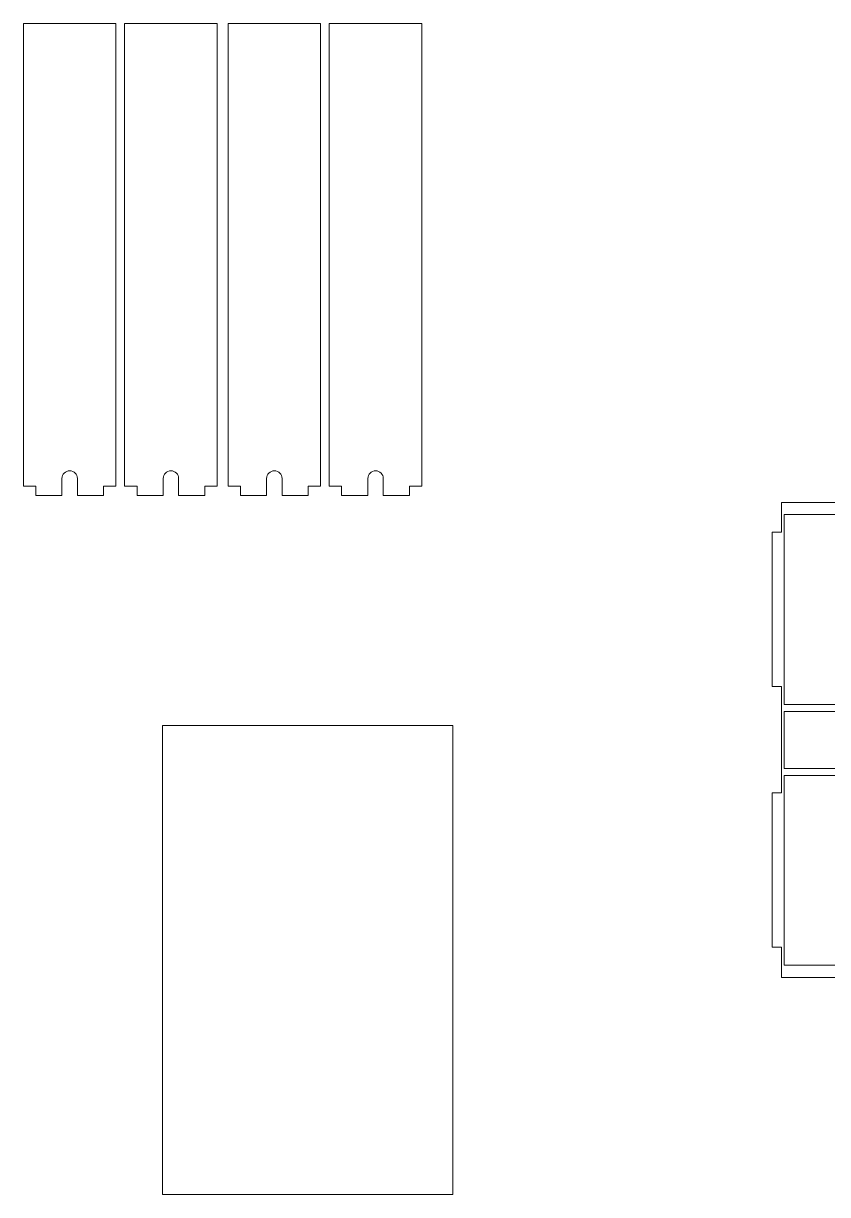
# Model space of a CAD drawing. Header units: millimetres. Extents: x -452 to 300, y -191 to 200.
# Drawn here: x -452.2 to -191.6, y -184.3 to 195.3 of the extents above; entities that cross this region are included whole.
import ezdxf

# ---------------------------------------------------------------- set-up
doc = ezdxf.new("R2010")
doc.units = ezdxf.units.MM
doc.header["$MEASUREMENT"] = 0
doc.layers.add('Camada 1', color=7, linetype='Continuous')

msp = doc.modelspace()

# ---------------------------------------------------------------- linework, layer by layer
at = {"layer": 'Camada 1', "color": 250, "lineweight": 20}
msp.add_lwpolyline([(-407.0438, -184.2725), (-313.0438, -184.2725), (-313.0438, -32.2725), (-407.0438, -32.2725), (-407.0438, -184.2725)], close=True, dxfattribs=at)
for points, knots in [([(-452.1676, 195.3271), (-452.1676, 195.3271), (-422.1676, 195.3271), (-422.1676, 195.3271), (-422.1676, 195.3271), (-422.1676, 45.3271), (-422.1676, 45.3271), (-422.1676, 45.3271), (-426.1676, 45.3271), (-426.1676, 45.3271), (-426.1676, 45.3271), (-426.1676, 42.3271), (-426.1676, 42.3271), (-426.1676, 42.3271), (-434.6676, 42.3271), (-434.6676, 42.3271), (-434.6676, 42.3271), (-434.6676, 47.8272), (-434.6676, 47.8272), (-434.6676, 49.2022), (-435.7925, 50.3271), (-437.1674, 50.3271), (-437.1674, 50.3271), (-437.1677, 50.3271), (-437.1677, 50.3271), (-438.5426, 50.3271), (-439.6676, 49.2022), (-439.6676, 47.8272), (-439.6676, 47.8272), (-439.6676, 42.3271), (-439.6676, 42.3271), (-439.6676, 42.3271), (-448.1676, 42.3271), (-448.1676, 42.3271), (-448.1676, 42.3271), (-448.1676, 45.3271), (-448.1676, 45.3271), (-448.1676, 45.3271), (-452.1676, 45.3271), (-452.1676, 45.3271), (-452.1676, 45.3271), (-452.1676, 195.3271), (-452.1676, 195.3271)], [0, 0, 0, 0, 0.07142857, 0.07142857, 0.07142857, 0.14285714, 0.14285714, 0.14285714, 0.21428571, 0.21428571, 0.21428571, 0.28571429, 0.28571429, 0.28571429, 0.35714286, 0.35714286, 0.35714286, 0.42857143, 0.42857143, 0.42857143, 0.5, 0.5, 0.5, 0.57142857, 0.57142857, 0.57142857, 0.64285714, 0.64285714, 0.64285714, 0.71428571, 0.71428571, 0.71428571, 0.78571429, 0.78571429, 0.78571429, 0.85714286, 0.85714286, 0.85714286, 0.92857143, 0.92857143, 0.92857143, 1, 1, 1, 1]), ([(-419.3593, 195.3271), (-419.3593, 195.3271), (-389.3593, 195.3271), (-389.3593, 195.3271), (-389.3593, 195.3271), (-389.3593, 45.3271), (-389.3593, 45.3271), (-389.3593, 45.3271), (-393.3593, 45.3271), (-393.3593, 45.3271), (-393.3593, 45.3271), (-393.3593, 42.3271), (-393.3593, 42.3271), (-393.3593, 42.3271), (-401.8593, 42.3271), (-401.8593, 42.3271), (-401.8593, 42.3271), (-401.8593, 47.8272), (-401.8593, 47.8272), (-401.8593, 49.2022), (-402.9842, 50.3271), (-404.3591, 50.3271), (-404.3591, 50.3271), (-404.3594, 50.3271), (-404.3594, 50.3271), (-405.7343, 50.3271), (-406.8593, 49.2022), (-406.8593, 47.8272), (-406.8593, 47.8272), (-406.8593, 42.3271), (-406.8593, 42.3271), (-406.8593, 42.3271), (-415.3593, 42.3271), (-415.3593, 42.3271), (-415.3593, 42.3271), (-415.3593, 45.3271), (-415.3593, 45.3271), (-415.3593, 45.3271), (-419.3593, 45.3271), (-419.3593, 45.3271), (-419.3593, 45.3271), (-419.3593, 195.3271), (-419.3593, 195.3271)], [0, 0, 0, 0, 0.07142857, 0.07142857, 0.07142857, 0.14285714, 0.14285714, 0.14285714, 0.21428571, 0.21428571, 0.21428571, 0.28571429, 0.28571429, 0.28571429, 0.35714286, 0.35714286, 0.35714286, 0.42857143, 0.42857143, 0.42857143, 0.5, 0.5, 0.5, 0.57142857, 0.57142857, 0.57142857, 0.64285714, 0.64285714, 0.64285714, 0.71428571, 0.71428571, 0.71428571, 0.78571429, 0.78571429, 0.78571429, 0.85714286, 0.85714286, 0.85714286, 0.92857143, 0.92857143, 0.92857143, 1, 1, 1, 1]), ([(-385.8426, 195.3271), (-385.8426, 195.3271), (-355.8426, 195.3271), (-355.8426, 195.3271), (-355.8426, 195.3271), (-355.8426, 45.3271), (-355.8426, 45.3271), (-355.8426, 45.3271), (-359.8426, 45.3271), (-359.8426, 45.3271), (-359.8426, 45.3271), (-359.8426, 42.3271), (-359.8426, 42.3271), (-359.8426, 42.3271), (-368.3426, 42.3271), (-368.3426, 42.3271), (-368.3426, 42.3271), (-368.3426, 47.8272), (-368.3426, 47.8272), (-368.3426, 49.2022), (-369.4675, 50.3271), (-370.8424, 50.3271), (-370.8424, 50.3271), (-370.8427, 50.3271), (-370.8427, 50.3271), (-372.2176, 50.3271), (-373.3426, 49.2022), (-373.3426, 47.8272), (-373.3426, 47.8272), (-373.3426, 42.3271), (-373.3426, 42.3271), (-373.3426, 42.3271), (-381.8426, 42.3271), (-381.8426, 42.3271), (-381.8426, 42.3271), (-381.8426, 45.3271), (-381.8426, 45.3271), (-381.8426, 45.3271), (-385.8426, 45.3271), (-385.8426, 45.3271), (-385.8426, 45.3271), (-385.8426, 195.3271), (-385.8426, 195.3271)], [0, 0, 0, 0, 0.07142857, 0.07142857, 0.07142857, 0.14285714, 0.14285714, 0.14285714, 0.21428571, 0.21428571, 0.21428571, 0.28571429, 0.28571429, 0.28571429, 0.35714286, 0.35714286, 0.35714286, 0.42857143, 0.42857143, 0.42857143, 0.5, 0.5, 0.5, 0.57142857, 0.57142857, 0.57142857, 0.64285714, 0.64285714, 0.64285714, 0.71428571, 0.71428571, 0.71428571, 0.78571429, 0.78571429, 0.78571429, 0.85714286, 0.85714286, 0.85714286, 0.92857143, 0.92857143, 0.92857143, 1, 1, 1, 1]), ([(-353.0343, 195.3271), (-353.0343, 195.3271), (-323.0343, 195.3271), (-323.0343, 195.3271), (-323.0343, 195.3271), (-323.0343, 45.3271), (-323.0343, 45.3271), (-323.0343, 45.3271), (-327.0343, 45.3271), (-327.0343, 45.3271), (-327.0343, 45.3271), (-327.0343, 42.3271), (-327.0343, 42.3271), (-327.0343, 42.3271), (-335.5343, 42.3271), (-335.5343, 42.3271), (-335.5343, 42.3271), (-335.5343, 47.8272), (-335.5343, 47.8272), (-335.5343, 49.2022), (-336.6592, 50.3271), (-338.0341, 50.3271), (-338.0341, 50.3271), (-338.0344, 50.3271), (-338.0344, 50.3271), (-339.4093, 50.3271), (-340.5343, 49.2022), (-340.5343, 47.8272), (-340.5343, 47.8272), (-340.5343, 42.3271), (-340.5343, 42.3271), (-340.5343, 42.3271), (-349.0343, 42.3271), (-349.0343, 42.3271), (-349.0343, 42.3271), (-349.0343, 45.3271), (-349.0343, 45.3271), (-349.0343, 45.3271), (-353.0343, 45.3271), (-353.0343, 45.3271), (-353.0343, 45.3271), (-353.0343, 195.3271), (-353.0343, 195.3271)], [0, 0, 0, 0, 0.07142857, 0.07142857, 0.07142857, 0.14285714, 0.14285714, 0.14285714, 0.21428571, 0.21428571, 0.21428571, 0.28571429, 0.28571429, 0.28571429, 0.35714286, 0.35714286, 0.35714286, 0.42857143, 0.42857143, 0.42857143, 0.5, 0.5, 0.5, 0.57142857, 0.57142857, 0.57142857, 0.64285714, 0.64285714, 0.64285714, 0.71428571, 0.71428571, 0.71428571, 0.78571429, 0.78571429, 0.78571429, 0.85714286, 0.85714286, 0.85714286, 0.92857143, 0.92857143, 0.92857143, 1, 1, 1, 1]), ([(-209.505, -54.102), (-209.505, -54.102), (-206.505, -54.102), (-206.505, -54.102), (-206.505, -54.102), (-206.505, -19.5571), (-206.505, -19.5571), (-206.505, -19.5571), (-209.505, -19.5571), (-209.505, -19.5571), (-209.505, -19.5571), (-209.505, 30.4429), (-209.505, 30.4429), (-209.505, 30.4429), (-206.505, 30.4429), (-206.505, 30.4429), (-206.505, 30.4429), (-206.505, 40.1), (-206.505, 40.1), (-206.505, 40.1), (-184.505, 40.1), (-184.505, 40.1), (-184.505, 40.1), (-184.505, 43.1), (-184.505, 43.1), (-184.505, 43.1), (-134.505, 43.1), (-134.505, 43.1), (-134.505, 43.1), (-134.505, 40.1), (-134.505, 40.1), (-134.505, 40.1), (-112.505, 40.1), (-112.505, 40.1), (-112.505, 40.1), (-112.505, 30.3725), (-112.505, 30.3725), (-112.505, 30.3725), (-109.505, 30.3725), (-109.505, 30.3725), (-109.505, 30.3725), (-109.505, -19.6275), (-109.505, -19.6275), (-109.505, -19.6275), (-112.505, -19.6275), (-112.505, -19.6275), (-112.505, -19.6275), (-112.505, -54.1724), (-112.505, -54.1724), (-112.505, -54.1724), (-109.505, -54.1724), (-109.505, -54.1724), (-109.505, -54.1724), (-109.505, -104.1724), (-109.505, -104.1724), (-109.505, -104.1724), (-112.505, -104.1724), (-112.505, -104.1724), (-112.505, -104.1724), (-112.505, -113.9), (-112.505, -113.9), (-112.505, -113.9), (-134.505, -113.9), (-134.505, -113.9), (-134.505, -113.9), (-134.505, -116.9), (-134.505, -116.9), (-134.505, -116.9), (-184.505, -116.9), (-184.505, -116.9), (-184.505, -116.9), (-184.505, -113.9), (-184.505, -113.9), (-184.505, -113.9), (-206.505, -113.9), (-206.505, -113.9), (-206.505, -113.9), (-206.505, -104.102), (-206.505, -104.102), (-206.505, -104.102), (-209.505, -104.102), (-209.505, -104.102), (-209.505, -104.102), (-209.505, -54.102), (-209.505, -54.102)], [0, 0, 0, 0, 0.03571429, 0.03571429, 0.03571429, 0.07142857, 0.07142857, 0.07142857, 0.10714286, 0.10714286, 0.10714286, 0.14285714, 0.14285714, 0.14285714, 0.17857143, 0.17857143, 0.17857143, 0.21428571, 0.21428571, 0.21428571, 0.25, 0.25, 0.25, 0.28571429, 0.28571429, 0.28571429, 0.32142857, 0.32142857, 0.32142857, 0.35714286, 0.35714286, 0.35714286, 0.39285714, 0.39285714, 0.39285714, 0.42857143, 0.42857143, 0.42857143, 0.46428571, 0.46428571, 0.46428571, 0.5, 0.5, 0.5, 0.53571429, 0.53571429, 0.53571429, 0.57142857, 0.57142857, 0.57142857, 0.60714286, 0.60714286, 0.60714286, 0.64285714, 0.64285714, 0.64285714, 0.67857143, 0.67857143, 0.67857143, 0.71428571, 0.71428571, 0.71428571, 0.75, 0.75, 0.75, 0.78571429, 0.78571429, 0.78571429, 0.82142857, 0.82142857, 0.82142857, 0.85714286, 0.85714286, 0.85714286, 0.89285714, 0.89285714, 0.89285714, 0.92857143, 0.92857143, 0.92857143, 0.96428571, 0.96428571, 0.96428571, 1, 1, 1, 1]), ([(-205.6653, 36.1353), (-205.6653, 36.1353), (-174.8961, 36.1353), (-174.8961, 36.1353), (-174.8961, 36.1353), (-174.8961, -25.4032), (-174.8961, -25.4032), (-174.8961, -25.4032), (-205.6653, -25.4032), (-205.6653, -25.4032), (-205.6653, -25.4032), (-205.6653, 36.1353), (-205.6653, 36.1353)], [0, 0, 0, 0, 0.25, 0.25, 0.25, 0.5, 0.5, 0.5, 0.75, 0.75, 0.75, 1, 1, 1, 1]), ([(-205.6653, -27.6973), (-205.6653, -27.6973), (-174.8961, -27.6973), (-174.8961, -27.6973), (-174.8961, -27.6973), (-174.8961, -46.1588), (-174.8961, -46.1588), (-174.8961, -46.1588), (-205.6653, -46.1588), (-205.6653, -46.1588), (-205.6653, -46.1588), (-205.6653, -27.6973), (-205.6653, -27.6973)], [0, 0, 0, 0, 0.25, 0.25, 0.25, 0.5, 0.5, 0.5, 0.75, 0.75, 0.75, 1, 1, 1, 1]), ([(-205.6653, -48.4096), (-205.6653, -48.4096), (-174.8961, -48.4096), (-174.8961, -48.4096), (-174.8961, -48.4096), (-174.8961, -109.9481), (-174.8961, -109.9481), (-174.8961, -109.9481), (-205.6653, -109.9481), (-205.6653, -109.9481), (-205.6653, -109.9481), (-205.6653, -48.4096), (-205.6653, -48.4096)], [0, 0, 0, 0, 0.25, 0.25, 0.25, 0.5, 0.5, 0.5, 0.75, 0.75, 0.75, 1, 1, 1, 1])]:
    msp.add_open_spline(points, degree=3, knots=knots, dxfattribs=at)

doc.saveas('drawing.dxf')
